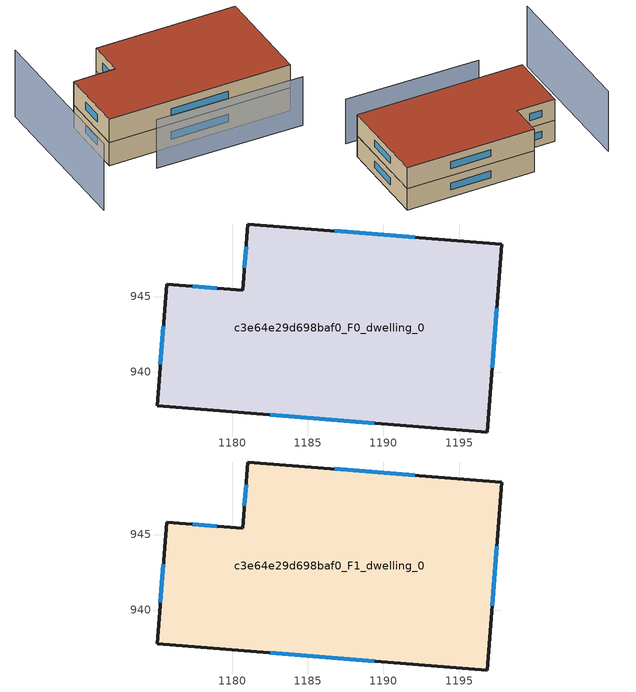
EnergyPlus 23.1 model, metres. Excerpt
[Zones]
c3e64e29d698baf0_F0_dwelling_0
 floor ground (EU_floor_Construction): 1197.84,948.48 1196.86,936.04 1175.02,937.76 1175.65,945.8 1180.67,945.41 1181.02,949.8 z0
 wall outside (EU_wall_Construction): 1175.65,945.8 1175.02,937.76 1196.86,936.04 1197.84,948.48 1181.02,949.8 1180.67,945.41 1175.65,945.8 z0:3
 window (EU_Window_Construction): 1175.44,943.05 1175.24,940.51 / 1178.96,945.54 1177.37,945.67 / 1180.9,948.3 1180.79,946.91 / 1192.08,948.93 1186.78,949.35 / 1197.19,940.29 1197.5,944.22 / 1182.5,937.17 1189.38,936.62 z1.03:1.97
c3e64e29d698baf0_F1_dwelling_0
 floor to c3e64e29d698baf0_F0_dwelling_0 (EU_floor_Construction): 1197.84,948.48 1196.86,936.04 1175.02,937.76 1175.65,945.8 1180.67,945.41 1181.02,949.8 z3
 wall outside (EU_wall_Construction): 1175.65,945.8 1175.02,937.76 1196.86,936.04 1197.84,948.48 1181.02,949.8 1180.67,945.41 1175.65,945.8 z3:6
 window (EU_Window_Construction): 1175.44,943.05 1175.24,940.51 / 1178.96,945.54 1177.37,945.67 / 1180.9,948.3 1180.79,946.91 / 1192.08,948.93 1186.78,949.35 / 1197.19,940.29 1197.5,944.22 / 1182.5,937.17 1189.38,936.62 z4.03:4.97
 roof outside (EU_roof_Construction): 1196.86,936.04 1197.84,948.48 1181.02,949.8 1180.67,945.41 1175.65,945.8 1175.02,937.76 z6
shading: 1179.07,934.65 1196.55,933.05 z0:6.3; 1171.49,950.96 1170.05,931.06 z0:8.6
[Building]
EU S2 Campaign: North Axis=0; Terrain=City; Solar Distribution=FullExterior
[Site:Location]
Cape.Town.Intl.AP: Latitude=-33.965; Longitude=18.602; Time Zone=2; Elevation=46
[SizingPeriod:WeatherFileDays]
AnnualSizingPeriod: Begin Month=1; Begin Day of Month=1; End Month=12; End Day of Month=31; Day of Week for Start Day=Monday; Use Weather File Daylight Saving Period=No; Use Weather File Rain and Snow Indicators=No
[MATERIAL]
EU_InternalMass_Material: Roughness=MediumRough; Thickness=0.1; Conductivity=1; Density=1800; Specific Heat=900; Thermal Absorptance=0.9; Solar Absorptance=0.7; Visible Absorptance=0.7
[MATERIAL:NOMASS] Roughness=MediumRough; Thermal Absorptance=0.9; Solar Absorptance=0.7; Visible Absorptance=0.7
Name | Thermal Resistance
EU_wall_NoMass | 0.493876
EU_roof_NoMass | 0.449382
EU_floor_NoMass | 1.25
[WINDOWMATERIAL:SIMPLEGLAZINGSYSTEM]
EU_Window_SimpleGlazing: UFactor=4.4; Solar Heat Gain Coefficient=0.85; Visible Transmittance=0.85
[CONSTRUCTION]
EU_wall_Construction: EU_wall_NoMass
EU_roof_Construction: EU_roof_NoMass
EU_floor_Construction: EU_floor_NoMass
EU_Window_Construction: EU_Window_SimpleGlazing
EU_InternalMass_Construction: EU_InternalMass_Material
[ZONE] Type=1; Multiplier=1; Ceiling Height=autocalculate; Floor Area=autocalculate; Part of Total Floor Area=Yes
Name | Volume
c3e64e29d698baf0_F0_dwelling_0 | 753.535
c3e64e29d698baf0_F1_dwelling_0 | 753.536
[INTERNALMASS] Construction=EU_InternalMass_Construction; Surface Area=251.178
Name | Zone or ZoneList
c3e64e29d698baf0_F0_dwelling_0_EU_InternalMass | c3e64e29d698baf0_F0_dwelling_0
c3e64e29d698baf0_F1_dwelling_0_EU_InternalMass | c3e64e29d698baf0_F1_dwelling_0
[OTHEREQUIPMENT] Fuel Type=Electricity; Design Level Calculation Method=Watts/Area; Power per Zone Floor Area=1; Fraction Latent=0; Fraction Radiant=0; Fraction Lost=0; Carbon Dioxide Generation Rate=0; EndUse Subcategory=EU_Step8_InternalGains
Name | Zone or ZoneList or Space or SpaceList | Schedule
EU_Step8_InternalGain_c3e64e29d698baf0_F0_dwelling_0_f000 | c3e64e29d698baf0_F0_dwelling_0 | EU_Step8_GainSchedule_c3e64e29d698baf0_F0_dwelling_0_f000
EU_Step8_InternalGain_c3e64e29d698baf0_F1_dwelling_0_f000 | c3e64e29d698baf0_F1_dwelling_0 | EU_Step8_GainSchedule_c3e64e29d698baf0_F1_dwelling_0_f000
[ZONEVENTILATION:DESIGNFLOWRATE] Schedule=EU_AlwaysOn; Design Flow Rate Calculation Method=AirChanges/Hour; Air Changes per Hour=0.64; Ventilation Type=Natural; Fan Pressure Rise=0; Fan Total Efficiency=1; Constant Term Coefficient=1; Temperature Term Coefficient=0; Velocity Term Coefficient=0; Velocity Squared Term Coefficient=0; Minimum Indoor Temperature=-100; Maximum Indoor Temperature=100; Delta Temperature=-100; Minimum Outdoor Temperature=-100; Maximum Outdoor Temperature=100; Maximum Wind Speed=40
Name | Zone or ZoneList or Space or SpaceList
EU_ConstantAir_c3e64e29d698baf0_F0_dwelling_0 | c3e64e29d698baf0_F0_dwelling_0
EU_ConstantAir_c3e64e29d698baf0_F1_dwelling_0 | c3e64e29d698baf0_F1_dwelling_0
[HVACTEMPLATE:THERMOSTAT] Constant Heating Setpoint=20; Constant Cooling Setpoint=50
EU_HeatOnly_c3e64e29d698baf0_F0_dwelling_0; EU_HeatOnly_c3e64e29d698baf0_F1_dwelling_0
[HVACTEMPLATE:ZONE:IDEALLOADSAIRSYSTEM] System Availability Schedule=EU_AlwaysOn; Maximum Heating Supply Air Temperature=50; Minimum Cooling Supply Air Temperature=13; Maximum Heating Supply Air Humidity Ratio=0.0156; Minimum Cooling Supply Air Humidity Ratio=0.0077; Heating Limit=NoLimit; Cooling Limit=NoLimit; Heating Availability Schedule=EU_AlwaysOn; Cooling Availability Schedule=EU_CoolingOff; Dehumidification Control Type=ConstantSensibleHeatRatio; Cooling Sensible Heat Ratio=0.7; Dehumidification Setpoint=60; Humidification Control Type=None; Humidification Setpoint=30; Outdoor Air Method=None; Outdoor Air Flow Rate per Person=0.00944; Outdoor Air Flow Rate per Zone Floor Area=0; Outdoor Air Flow Rate per Zone=0; Demand Controlled Ventilation Type=None; Outdoor Air Economizer Type=NoEconomizer; Heat Recovery Type=None; Sensible Heat Recovery Effectiveness=0.7; Latent Heat Recovery Effectiveness=0.65
Name | Template Thermostat
c3e64e29d698baf0_F0_dwelling_0 | EU_HeatOnly_c3e64e29d698baf0_F0_dwelling_0
c3e64e29d698baf0_F1_dwelling_0 | EU_HeatOnly_c3e64e29d698baf0_F1_dwelling_0
[SIZING:ZONE] Zone Cooling Design Supply Air Temperature Input Method=SupplyAirTemperature; Zone Cooling Design Supply Air Temperature=13; Zone Heating Design Supply Air Temperature Input Method=SupplyAirTemperature; Zone Heating Design Supply Air Temperature=50; Zone Cooling Design Supply Air Humidity Ratio=0.008; Zone Heating Design Supply Air Humidity Ratio=0.008; Cooling Design Air Flow Method=DesignDay; Cooling Design Air Flow Rate=0; Cooling Minimum Air Flow per Zone Floor Area=0.000762; Cooling Minimum Air Flow=0; Cooling Minimum Air Flow Fraction=0.2; Heating Design Air Flow Method=DesignDay; Heating Design Air Flow Rate=0; Heating Maximum Air Flow per Zone Floor Area=0.002032; Heating Maximum Air Flow=0.141576; Heating Maximum Air Flow Fraction=0.3; Account for Dedicated Outdoor Air System=No; Dedicated Outdoor Air System Control Strategy=NeutralSupplyAir; Dedicated Outdoor Air Low Setpoint Temperature for Design=autosize; Dedicated Outdoor Air High Setpoint Temperature for Design=autosize; Zone Load Sizing Method=Sensible Load Only No Latent Load; Zone Latent Cooling Design Supply Air Humidity Ratio Input Method=HumidityRatioDifference; Zone Cooling Design Supply Air Humidity Ratio Difference=0.005; Zone Latent Heating Design Supply Air Humidity Ratio Input Method=HumidityRatioDifference; Zone Humidification Design Supply Air Humidity Ratio Difference=0.005
c3e64e29d698baf0_F0_dwelling_0; c3e64e29d698baf0_F1_dwelling_0
[SCHEDULE:CONSTANT]
Name | Hourly Value
EU_AlwaysOn | 1
EU_CoolingOff | 0
[SCHEDULE:FILE] Column Number=1; Rows to Skip at Top=0; Number of Hours of Data=8760; Column Separator=Comma; Interpolate to Timestep=No; Minutes per Item=60; Adjust Schedule for Daylight Savings=Yes
Name | File
EU_Step8_GainSchedule_c3e64e29d698baf0_F0_dwelling_0_f000 | ../../schedules/c3e64e29d698baf0/c3e64e29d698baf0_F0_dwelling_0_f000_gain.csv
EU_Step8_GainSchedule_c3e64e29d698baf0_F1_dwelling_0_f000 | ../../schedules/c3e64e29d698baf0/c3e64e29d698baf0_F1_dwelling_0_f000_gain.csv
